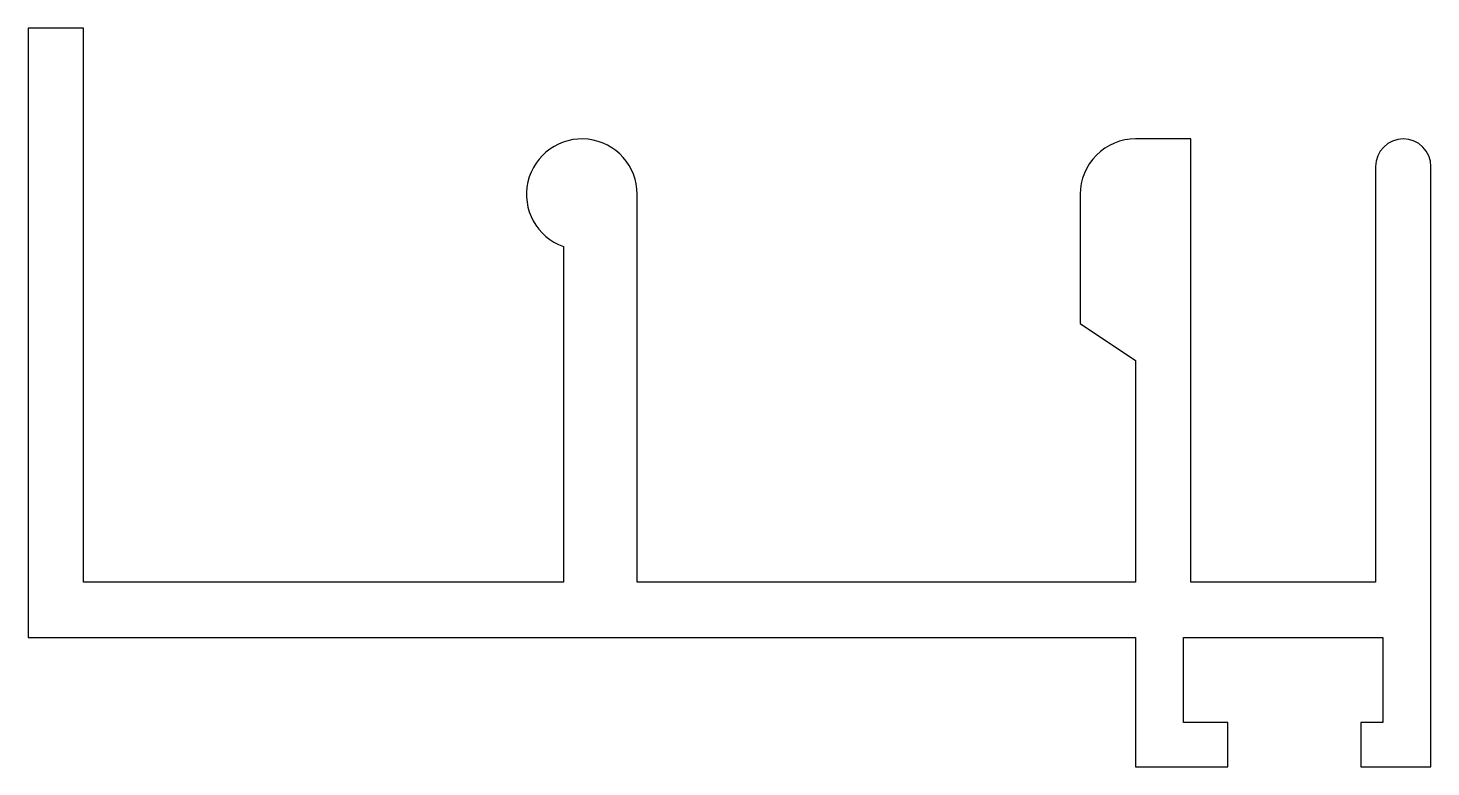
# Model space of a CAD drawing. Extents: x 154.8 to 192.8, y 224 to 244.
import ezdxf

# ---------------------------------------------------------------- set-up
doc = ezdxf.new("R2010")
doc.units = 0
doc.layers.add('ANA', color=220, linetype='CONTINUOUS')

msp = doc.modelspace()

# ---------------------------------------------------------------- linework, layer by layer
at = {"layer": 'ANA', "color": 7}
msp.add_lwpolyline([(191.541, 227.499), (191.541, 225.199), (190.941, 225.199), (190.941, 223.999), (192.841, 223.999), (192.841, 240.249, 1), (191.341, 240.249), (191.341, 228.999), (186.341, 228.999), (186.341, 240.999), (184.841, 240.999, 0.414214), (183.341, 239.499), (183.341, 235.999), (184.841, 234.999), (184.841, 228.999), (171.341, 228.999), (171.341, 239.499, 1.931852), (169.341, 238.085), (169.341, 228.999), (156.341, 228.999), (156.341, 243.999), (154.841, 243.999), (154.841, 227.499), (184.841, 227.499), (184.841, 223.999), (187.341, 223.999), (187.341, 225.199), (186.141, 225.199), (186.141, 227.499)], format="xyb", close=True, dxfattribs=at)

doc.saveas('drawing.dxf')
